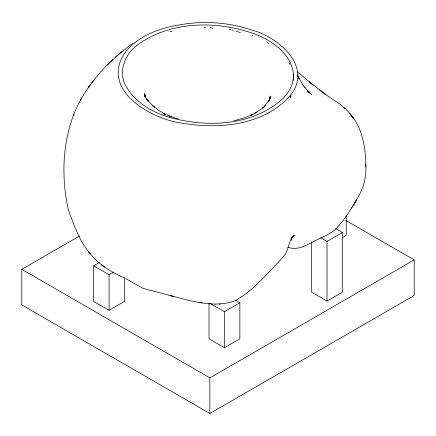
<?xml version="1.0" encoding="UTF-8"?>
<svg xmlns="http://www.w3.org/2000/svg" width="436" height="436" viewBox="0 0 436 436"><rect width="100%" height="100%" fill="white"/><g stroke="black" fill="none" stroke-linecap="round" stroke-linejoin="round"><path stroke-width="0.65" d="M290.354 98.078L290.469 95.282C313.282 66.942 278.299 36.842 251.883 30.068C229.271 22.47 204.669 20.519 181.153 24.618C159.843 27.937 136.882 35.861 123.955 54.146C101.288 90.612 150.84 118.783 181.262 123.077C218.79 129.448 264.042 125.764 290.469 95.282L290.218 95.915L291.324 96.165M258.722 35.501L258.673 36.057L258.608 35.501C219.553 20.023 169.675 19.958 135.4 46.57C124.042 55.939 118.178 73.204 126.195 86.453C135.378 102.673 152.546 112.488 169.996 117.497C206.124 127.437 249.501 126.151 279.525 101.49C289.123 93.8 296.3 81.041 292.403 68.572C287.94 52.445 273.127 42.041 258.608 35.501M293.275 78.12L293.237 74.621M293.036 80.529L293.145 79.379M291.499 240.34L291.717 238.672M269.802 98.612L270.293 96.171M270.004 97.571L270.385 96.154L268.429 101.953L269.568 99.681L264.014 107.033L265.786 105.054L262.63 108.161L263.894 107.142L255.213 113.164L257.202 111.965L250.558 115.556L253.033 114.401L245.059 117.622L233.718 120.854M269.453 99.326L269.628 98.863L268.941 100.64M132.609 43.546C107.12 61.754 84.993 86.061 73.319 115.447L73.891 114.128C62.239 144.267 61.378 178.406 68.338 209.765C74.213 225.848 79.99 242.836 91.887 255.605C100.356 265.72 112.03 272.369 123.906 277.688M81.734 97.991L80.279 100.553M335.84 228.9C345.786 218.55 353.22 205.89 360.103 193.361C364.834 184.433 366.431 174.133 365.706 164.127L365.815 166.514C365.951 144.926 361.155 121.508 343.459 107.267L345.099 108.738L340.282 104.422L324.504 93.675L325.534 94.41L309.277 81.941L313.206 85.004M351.847 207.563L354.354 203.699M90.208 84.966L88.486 87.494L89.892 85.429M91.778 82.856L94.083 79.864M290.916 239.004L292.071 237.62M292.845 236.694L294.42 235.146L291.668 238.236L292.006 237.566C288.409 243.501 288.24 251.065 283.694 256.406C277.934 262.93 271.737 269.056 265.835 275.448C256.384 284.97 246.569 294.796 234.508 300.965C213.602 308.263 191.082 300.971 170.574 295.613L173.632 296.496M292.812 236.666L293.613 235.767L292.72 236.492M107.719 64.539L112.973 59.443M335.48 229.352C328.052 235.778 318.204 238.378 309.942 243.571C303.222 246.978 295.145 250.335 287.695 247.114M115.311 57.345L122.118 51.519M345.819 220.425L414.2 259.905L414.2 295.521L209.852 413.497L21.8 304.928L21.8 269.312L79.51 235.996M124.483 277.225L124.483 301.418L109.065 310.318L93.642 301.418L93.642 265.802L99.354 262.505M93.642 265.802L109.065 274.707L113.633 272.069M320.738 237.794L327.022 241.424L342.44 232.519L342.44 292.185L327.022 301.091L311.598 292.185L311.598 242.013M342.227 237.68L346.228 235.375L346.228 215.667M209.58 303.08L224.431 311.653L239.855 302.748L239.855 338.805L224.431 347.71L209.008 338.805L209.008 303.429M21.8 269.312L209.852 377.887L414.2 259.905M170.165 31.648L172.16 31.332M219.183 304.11L220.136 304.055M203.841 27.277L205.71 27.239M199.743 302.448L202.19 302.731M229.325 29.408L230.688 29.653M210.359 27.691L212.812 28.144M171.904 296L142.834 288.289L125.563 278.473M236.328 31.245L240.361 32.564M178.22 118.979L169.49 116.09L171.517 116.815L163.108 113.458L165.418 114.297L159.451 110.777L152.845 106.008L154.715 107.381L148.801 101.757L146.12 98.389L148.256 101.141L144.916 96.236L145.798 97.424L144.305 94.443L145.668 97.255L144.305 93.68L145.025 96.465M232.099 30.002L233.342 30.406M251.877 35.311L252.755 35.752M119.715 275.814L120.178 276.064M335.589 228.562L342.44 232.519M235.282 300.11L239.855 302.748M266.788 42.096L268.789 43.556M307.565 91.129L309.811 92.803L307.048 90.334L311.5 94.541L304.622 87.358L304.971 87.816L302.502 84.361L302.927 85.004L297.619 75.548M325.534 94.41L319.375 89.805M312.236 84.246L297.21 71.58M309.811 92.803L307.369 90.743L309.228 92.318M288.921 62.724L289.673 64.206M297.941 76.213L299.292 78.992L297.456 74.888M144.828 95.566L144.747 94.209L145.063 96.585M144.747 94.209L144.85 95.871M327.022 241.424L327.022 301.091M224.431 311.653L224.431 347.71M209.852 377.887L209.852 413.497M109.065 274.707L109.065 310.318M356.724 199.732L354.904 202.745L356.724 199.732M269.971 98.819L268.734 100.863L270.892 97.326L269.971 98.819M104.269 266.925L101.354 264.745L104.269 266.925M90.279 253.698L88.268 251.419L90.279 253.698M352.026 116.445L349.318 113.3L352.026 116.445M352.773 117.404L351.525 115.872L353.585 118.439L352.773 117.404"/></g></svg>
